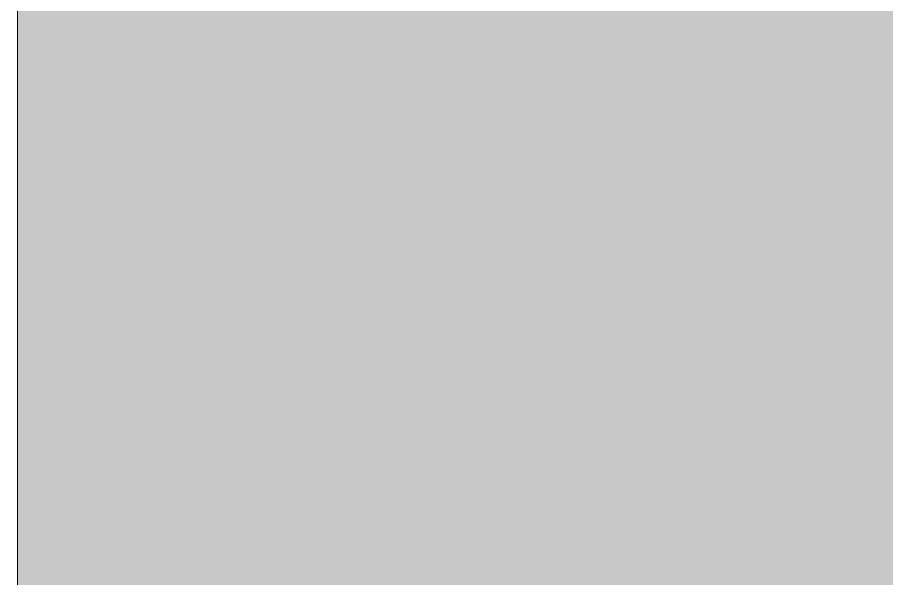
# Model space of a CAD drawing. Header units: inches. Extents: x -4169 to -1846, y 9706 to 12377.
# Drawn here: x -3800.412 to -3799.9219, y 10553.8271 to 10554.1437 of the extents above; entities that cross this region are included whole.
import ezdxf

# ---------------------------------------------------------------- set-up
doc = ezdxf.new("R2010")
doc.units = ezdxf.units.IN
doc.header["$MEASUREMENT"] = 0
for name, color, linetype, lineweight in [('0-1', 7, 'Continuous', 5), ('0-2', 50, 'Continuous', 18), ('A-WALL-PATT-4', 111, 'Continuous', 9), ('I-FURN-1', 250, 'Continuous', 9), ('I-FURN-3', 55, 'Continuous', 9)]:
    doc.layers.add(name, color=color, linetype=linetype, lineweight=lineweight)

# ---------------------------------------------------------------- blocks, each defined once
blk = doc.blocks.new('Entertainment_Center_14771 - Entertainment_Center_14771-1372851-ENLARGED RCP - 3RD FLOOR PLAN')
at = {"layer": 'I-FURN-3'}
blk.add_hatch(color=256, dxfattribs=at).paths.add_polyline_path([(13.99616, -6), (36, -6), (36, 10), (18, 10), (18, 6), (-18, 6), (-18, 10), (-36, 10), (-36, -6), (13.21733, -6)], flags=0)
at = {"layer": 'I-FURN-1'}
blk.add_line((-36, -6), (-36, 10), dxfattribs=at)
blk = doc.blocks.new('CTR - 1st Phase - Unit Layouts_rvt-1-ENLARGED RCP - 3RD FLOOR PLAN')
at = {"layer": '0-2'}
blk.add_blockref('Entertainment_Center_14771 - Entertainment_Center_14771-1372851-ENLARGED RCP - 3RD FLOOR PLAN', (-3764.41204, 10559.3144), dxfattribs=at)

msp = doc.modelspace()

# ---------------------------------------------------------------- hatches: boundary and pattern name
at = {"layer": 'A-WALL-PATT-4'}
h = msp.add_hatch(dxfattribs=at)
h.set_pattern_fill('FP_1', color=256, style=0, pattern_type=2)
h.set_pattern_definition([(0, (0, 0), (20.48, 5.12), [0.845, -14.515, 0.845, -14.515, -81.92]), (0, (0, 0), (20.48, 5.12), [-30.72, 0.845, -29.875, 0.845, -14.515, -35.84]), (0, (0, 0), (20.48, 5.12), [-76.8, 0.845, -9.395, 0.845, -24.755]), (120, (7.68, 2.56), (-14.67405, 15.1762003), [0.845, -14.515, 0.845, -14.515, -81.92]), (120, (7.68, 2.56), (-14.67405, 15.1762003), [-30.72, 0.845, -29.875, 0.845, -14.515, -35.84]), (120, (7.68, 2.56), (-14.67405, 15.1762003), [-76.8, 0.845, -9.395, 0.845, -24.755]), (240, (10.24, 12.8), (-5.80595, -20.2962003), [0.845, -14.515, 0.845, -14.515, -81.92]), (240, (10.24, 12.8), (-5.80595, -20.2962003), [-30.72, 0.845, -29.875, 0.845, -14.515, -35.84]), (240, (10.24, 12.8), (-5.80595, -20.2962003), [-76.8, 0.845, -9.395, 0.845, -24.755])])
h.paths.add_polyline_path([(-3852.47374, 10553.8144), (-3800.41204, 10553.8144), (-3800.41204, 10554.4394), (-3852.47374, 10554.4394)], flags=0)
h.paths.add_polyline_path([(-3497.94994, 10553.8144), (-3487.29874, 10553.8144), (-3487.29874, 10554.4394), (-3525.29874, 10554.4394), (-3525.29874, 10553.8144), (-3499.17374, 10553.8144)], flags=0)
h.paths.add_polyline_path([(-3728.41204, 10553.8144), (-3609.67374, 10553.8144), (-3609.67374, 10554.4394), (-3728.41204, 10554.4394)], flags=0)
h.paths.add_polyline_path([(-3604.92374, 10553.8144), (-3555.29874, 10553.8144), (-3555.29874, 10554.4394), (-3604.92374, 10554.4394)], flags=0)

# ---------------------------------------------------------------- block references
at = {"layer": '0-1'}
msp.add_blockref('CTR - 1st Phase - Unit Layouts_rvt-1-ENLARGED RCP - 3RD FLOOR PLAN', (0, 0), dxfattribs=at)

doc.saveas('drawing.dxf')
